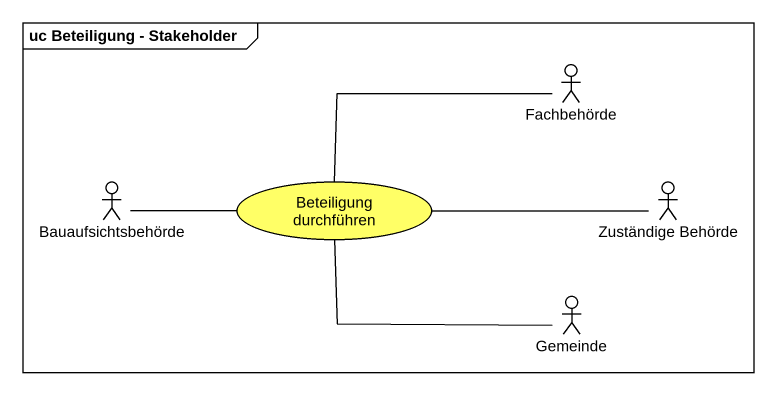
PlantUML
@startuml
mainframe uc Beteiligung - Stakeholder
actor Fachbehörde
actor Bauaufsichtsbehörde
usecase "Beteiligung durchführen" as Beteiligung_durchführen #FFFF66
actor "Zuständige Behörde" as Zuständige_Behörde
actor Gemeinde
Beteiligung_durchführen -right- Fachbehörde
Beteiligung_durchführen -left- Bauaufsichtsbehörde
Beteiligung_durchführen -right- Zuständige_Behörde
Beteiligung_durchführen -right- Gemeinde
@enduml
